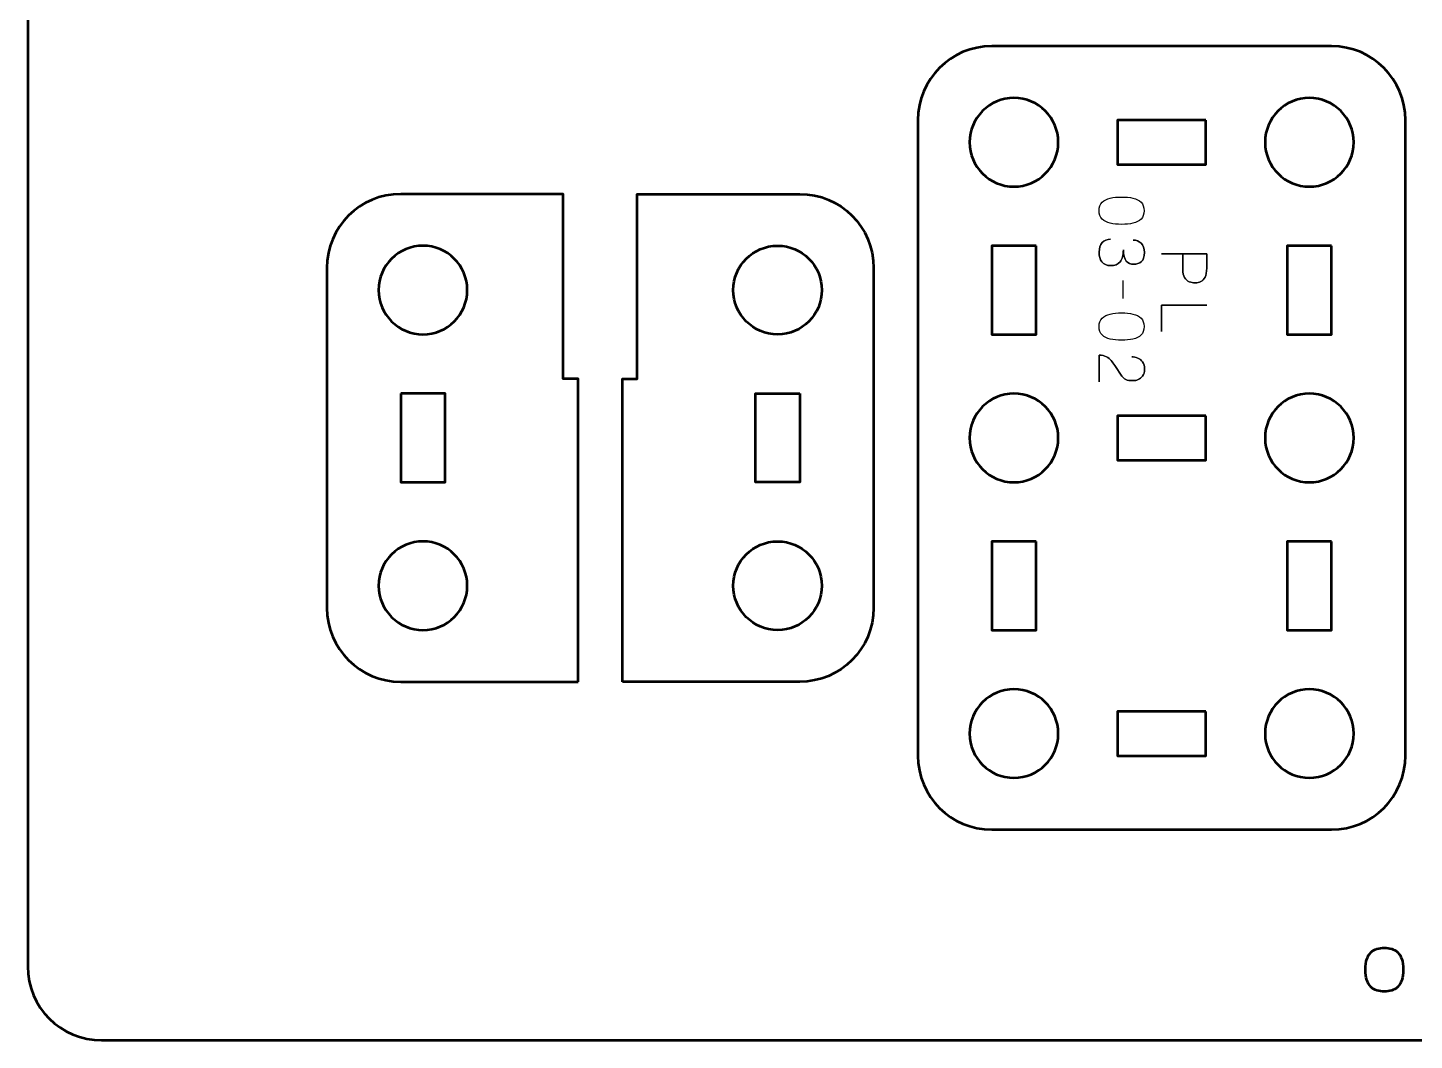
# Model space of a CAD drawing. Header units: centimetres. Extents: x -21 to 0, y -29.7 to 0.
# Drawn here: x -21 to -11.62, y -29.7 to -22.85 of the extents above; entities that cross this region are included whole.
import ezdxf

# ---------------------------------------------------------------- set-up
doc = ezdxf.new("R2010")
doc.units = ezdxf.units.CM
doc.header["$MEASUREMENT"] = 0
doc.layers.add('Layer 1', color=7, linetype='Continuous')

msp = doc.modelspace()

# ---------------------------------------------------------------- linework, layer by layer
at = {"layer": 'Layer 1', "color": 22, "lineweight": 53}
msp.add_open_spline([(-21, -29.19991), (-21, -29.19991), (-21, -0.49996), (-21, -0.49996), (-21, -0.49996), (-21, -0.22299), (-20.77691, 0), (-20.49991, 0), (-20.49991, 0), (-20.49991, 0), (-0.5001, 0), (-0.5001, 0), (-0.5001, 0), (-0.22296, 0), (0, -0.22299), (0, -0.49996), (0, -0.49996), (0, -0.49996), (0, -29.19991), (0, -29.19991), (0, -29.19991), (0, -29.47691), (-0.22296, -29.7), (-0.5001, -29.7), (-0.5001, -29.7), (-0.5001, -29.7), (-20.49991, -29.7), (-20.49991, -29.7), (-20.49991, -29.7), (-20.77691, -29.7), (-21, -29.47691), (-21, -29.19991)], degree=3, knots=[0, 0, 0, 0, 0.125, 0.125, 0.125, 0.125, 0.25, 0.25, 0.25, 0.25, 0.375, 0.375, 0.375, 0.375, 0.5, 0.5, 0.5, 0.5, 0.625, 0.625, 0.625, 0.625, 0.75, 0.75, 0.75, 0.75, 0.875, 0.875, 0.875, 0.875, 1, 1, 1, 1], dxfattribs=at)
at = {"layer": 'Layer 1', "color": 114, "lineweight": 53}
for points in [[(-11.67488, -23.47505), (-11.67488, -23.47505), (-11.67488, -27.77491), (-11.67488, -27.77491), (-11.67488, -27.77491), (-11.67488, -28.05204), (-11.89798, -28.275), (-12.17498, -28.275), (-12.17498, -28.275), (-12.17498, -28.275), (-14.4749, -28.275), (-14.4749, -28.275), (-14.4749, -28.275), (-14.75191, -28.275), (-14.97486, -28.05204), (-14.97486, -27.77491), (-14.97486, -27.77491), (-14.97486, -27.77491), (-14.97486, -23.47505), (-14.97486, -23.47505), (-14.97486, -23.47505), (-14.97486, -23.19805), (-14.75191, -22.97496), (-14.4749, -22.97496), (-14.4749, -22.97496), (-14.4749, -22.97496), (-12.17498, -22.97496), (-12.17498, -22.97496), (-12.17498, -22.97496), (-11.89798, -22.97496), (-11.67488, -23.19805), (-11.67488, -23.47505)], [(-17.27486, -27.27497), (-17.27486, -27.27497), (-18.47479, -27.27498), (-18.47479, -27.27498), (-18.47479, -27.27498), (-18.75179, -27.27498), (-18.97488, -27.05203), (-18.97488, -26.77502), (-18.97488, -26.77502), (-18.97488, -26.77502), (-18.97488, -24.4751), (-18.97488, -24.4751), (-18.97488, -24.4751), (-18.97488, -24.1981), (-18.75179, -23.975), (-18.47479, -23.975), (-18.47479, -23.975), (-18.47479, -23.975), (-17.37485, -23.97499), (-17.37485, -23.97499), (-17.37485, -23.97499), (-17.37485, -23.97499), (-17.37485, -25.225), (-17.37485, -25.225), (-17.37485, -25.225), (-17.37485, -25.225), (-17.27486, -25.225), (-17.27486, -25.225), (-17.27486, -25.225), (-17.27486, -25.225), (-17.27486, -27.27497), (-17.27486, -27.27497)], [(-16.97487, -27.27497), (-16.97487, -27.27497), (-15.77494, -27.27498), (-15.77494, -27.27498), (-15.77494, -27.27498), (-15.49794, -27.27498), (-15.27485, -27.05203), (-15.27485, -26.77502), (-15.27485, -26.77502), (-15.27485, -26.77502), (-15.27485, -24.4751), (-15.27485, -24.4751), (-15.27485, -24.4751), (-15.27485, -24.1981), (-15.49794, -23.975), (-15.77494, -23.975), (-15.77494, -23.975), (-15.77494, -23.975), (-16.87488, -23.97499), (-16.87488, -23.97499), (-16.87488, -23.97499), (-16.87488, -23.97499), (-16.87488, -25.225), (-16.87488, -25.225), (-16.87488, -25.225), (-16.87488, -25.225), (-16.97487, -25.225), (-16.97487, -25.225), (-16.97487, -25.225), (-16.97487, -25.225), (-16.97487, -27.27497), (-16.97487, -27.27497)]]:
    msp.add_open_spline(points, degree=3, knots=[0, 0, 0, 0, 0.125, 0.125, 0.125, 0.125, 0.25, 0.25, 0.25, 0.25, 0.375, 0.375, 0.375, 0.375, 0.5, 0.5, 0.5, 0.5, 0.625, 0.625, 0.625, 0.625, 0.75, 0.75, 0.75, 0.75, 0.875, 0.875, 0.875, 0.875, 1, 1, 1, 1], dxfattribs=at)
at = {"layer": 'Layer 1', "lineweight": 53}
for points in [[(-14.32497, -23.92499), (-14.4906, -23.92499), (-14.62498, -23.79076), (-14.62498, -23.62498), (-14.62498, -23.62498), (-14.62498, -23.45932), (-14.4906, -23.32498), (-14.32497, -23.32498), (-14.32497, -23.32498), (-14.1592, -23.32498), (-14.02497, -23.45932), (-14.02497, -23.62498), (-14.02497, -23.62498), (-14.02497, -23.79076), (-14.1592, -23.92499), (-14.32497, -23.92499)], [(-12.32491, -23.92499), (-12.49068, -23.92499), (-12.62491, -23.79076), (-12.62491, -23.62498), (-12.62491, -23.62498), (-12.62491, -23.45932), (-12.49068, -23.32498), (-12.32491, -23.32498), (-12.32491, -23.32498), (-12.15925, -23.32498), (-12.02491, -23.45932), (-12.02491, -23.62498), (-12.02491, -23.62498), (-12.02491, -23.79076), (-12.15925, -23.92499), (-12.32491, -23.92499)], [(-13.02493, -23.47505), (-13.02493, -23.47505), (-13.02493, -23.77506), (-13.02493, -23.77506), (-13.02493, -23.77506), (-13.02493, -23.77506), (-13.62492, -23.77506), (-13.62492, -23.77506), (-13.62492, -23.77506), (-13.62492, -23.77506), (-13.62492, -23.47505), (-13.62492, -23.47505), (-13.62492, -23.47505), (-13.62492, -23.47505), (-13.02493, -23.47505), (-13.02493, -23.47505)], [(-18.02485, -24.62503), (-18.02485, -24.7908), (-18.15908, -24.92503), (-18.32486, -24.92503), (-18.32486, -24.92503), (-18.49052, -24.92503), (-18.62486, -24.7908), (-18.62486, -24.62503), (-18.62486, -24.62503), (-18.62486, -24.45937), (-18.49052, -24.32503), (-18.32486, -24.32503), (-18.32486, -24.32503), (-18.15908, -24.32503), (-18.02485, -24.45937), (-18.02485, -24.62503)], [(-16.22488, -24.62503), (-16.22488, -24.7908), (-16.09065, -24.92503), (-15.92487, -24.92503), (-15.92487, -24.92503), (-15.75921, -24.92503), (-15.62487, -24.7908), (-15.62487, -24.62503), (-15.62487, -24.62503), (-15.62487, -24.45937), (-15.75921, -24.32503), (-15.92487, -24.32503), (-15.92487, -24.32503), (-16.09065, -24.32503), (-16.22488, -24.45937), (-16.22488, -24.62503)], [(-14.1749, -24.325), (-14.1749, -24.325), (-14.1749, -24.925), (-14.1749, -24.925), (-14.1749, -24.925), (-14.1749, -24.925), (-14.4749, -24.925), (-14.4749, -24.925), (-14.4749, -24.925), (-14.4749, -24.925), (-14.4749, -24.325), (-14.4749, -24.325), (-14.4749, -24.325), (-14.4749, -24.325), (-14.1749, -24.325), (-14.1749, -24.325)], [(-12.17498, -24.325), (-12.17498, -24.325), (-12.17498, -24.925), (-12.17498, -24.925), (-12.17498, -24.925), (-12.17498, -24.925), (-12.47498, -24.925), (-12.47498, -24.925), (-12.47498, -24.925), (-12.47498, -24.925), (-12.47498, -24.325), (-12.47498, -24.325), (-12.47498, -24.325), (-12.47498, -24.325), (-12.17498, -24.325), (-12.17498, -24.325)], [(-18.47479, -25.32505), (-18.47479, -25.32505), (-18.17478, -25.32505), (-18.17478, -25.32505), (-18.17478, -25.32505), (-18.17478, -25.32505), (-18.17478, -25.92504), (-18.17478, -25.92504), (-18.17478, -25.92504), (-18.17478, -25.92504), (-18.47479, -25.92504), (-18.47479, -25.92504), (-18.47479, -25.92504), (-18.47479, -25.92504), (-18.47479, -25.32505), (-18.47479, -25.32505)], [(-15.77494, -25.32505), (-15.77494, -25.32505), (-16.07495, -25.32505), (-16.07495, -25.32505), (-16.07495, -25.32505), (-16.07495, -25.32505), (-16.07495, -25.92504), (-16.07495, -25.92504), (-16.07495, -25.92504), (-16.07495, -25.92504), (-15.77494, -25.92504), (-15.77494, -25.92504), (-15.77494, -25.92504), (-15.77494, -25.92504), (-15.77494, -25.32505), (-15.77494, -25.32505)], [(-14.32497, -25.92505), (-14.4906, -25.92505), (-14.62498, -25.79068), (-14.62498, -25.62505), (-14.62498, -25.62505), (-14.62498, -25.45928), (-14.4906, -25.32505), (-14.32497, -25.32505), (-14.32497, -25.32505), (-14.1592, -25.32505), (-14.02497, -25.45928), (-14.02497, -25.62505), (-14.02497, -25.62505), (-14.02497, -25.79068), (-14.1592, -25.92505), (-14.32497, -25.92505)], [(-12.32491, -25.92505), (-12.49068, -25.92505), (-12.62491, -25.79068), (-12.62491, -25.62505), (-12.62491, -25.62505), (-12.62491, -25.45928), (-12.49068, -25.32505), (-12.32491, -25.32505), (-12.32491, -25.32505), (-12.15925, -25.32505), (-12.02491, -25.45928), (-12.02491, -25.62505), (-12.02491, -25.62505), (-12.02491, -25.79068), (-12.15925, -25.92505), (-12.32491, -25.92505)], [(-13.02493, -25.47498), (-13.02493, -25.47498), (-13.02493, -25.77498), (-13.02493, -25.77498), (-13.02493, -25.77498), (-13.02493, -25.77498), (-13.62492, -25.77498), (-13.62492, -25.77498), (-13.62492, -25.77498), (-13.62492, -25.77498), (-13.62492, -25.47498), (-13.62492, -25.47498), (-13.62492, -25.47498), (-13.62492, -25.47498), (-13.02493, -25.47498), (-13.02493, -25.47498)], [(-18.02485, -26.62509), (-18.02485, -26.79072), (-18.15908, -26.9251), (-18.32486, -26.9251), (-18.32486, -26.9251), (-18.49052, -26.9251), (-18.62486, -26.79072), (-18.62486, -26.62509), (-18.62486, -26.62509), (-18.62486, -26.45932), (-18.49052, -26.32509), (-18.32486, -26.32509), (-18.32486, -26.32509), (-18.15908, -26.32509), (-18.02485, -26.45932), (-18.02485, -26.62509)], [(-16.22488, -26.62509), (-16.22488, -26.79072), (-16.09065, -26.9251), (-15.92487, -26.9251), (-15.92487, -26.9251), (-15.75921, -26.9251), (-15.62487, -26.79072), (-15.62487, -26.62509), (-15.62487, -26.62509), (-15.62487, -26.45932), (-15.75921, -26.32509), (-15.92487, -26.32509), (-15.92487, -26.32509), (-16.09065, -26.32509), (-16.22488, -26.45932), (-16.22488, -26.62509)], [(-14.1749, -26.32496), (-14.1749, -26.32496), (-14.1749, -26.92496), (-14.1749, -26.92496), (-14.1749, -26.92496), (-14.1749, -26.92496), (-14.4749, -26.92496), (-14.4749, -26.92496), (-14.4749, -26.92496), (-14.4749, -26.92496), (-14.4749, -26.32496), (-14.4749, -26.32496), (-14.4749, -26.32496), (-14.4749, -26.32496), (-14.1749, -26.32496), (-14.1749, -26.32496)], [(-12.17498, -26.32496), (-12.17498, -26.32496), (-12.17498, -26.92496), (-12.17498, -26.92496), (-12.17498, -26.92496), (-12.17498, -26.92496), (-12.47498, -26.92496), (-12.47498, -26.92496), (-12.47498, -26.92496), (-12.47498, -26.92496), (-12.47498, -26.32496), (-12.47498, -26.32496), (-12.47498, -26.32496), (-12.47498, -26.32496), (-12.17498, -26.32496), (-12.17498, -26.32496)], [(-14.32497, -27.92497), (-14.4906, -27.92497), (-14.62498, -27.79065), (-14.62498, -27.62498), (-14.62498, -27.62498), (-14.62498, -27.45935), (-14.4906, -27.32498), (-14.32497, -27.32498), (-14.32497, -27.32498), (-14.1592, -27.32498), (-14.02497, -27.45935), (-14.02497, -27.62498), (-14.02497, -27.62498), (-14.02497, -27.79065), (-14.1592, -27.92497), (-14.32497, -27.92497)], [(-12.32491, -27.92497), (-12.49068, -27.92497), (-12.62491, -27.79065), (-12.62491, -27.62498), (-12.62491, -27.62498), (-12.62491, -27.45935), (-12.49068, -27.32498), (-12.32491, -27.32498), (-12.32491, -27.32498), (-12.15925, -27.32498), (-12.02491, -27.45935), (-12.02491, -27.62498), (-12.02491, -27.62498), (-12.02491, -27.79065), (-12.15925, -27.92497), (-12.32491, -27.92497)], [(-13.02493, -27.47491), (-13.02493, -27.47491), (-13.02493, -27.77491), (-13.02493, -27.77491), (-13.02493, -27.77491), (-13.02493, -27.77491), (-13.62492, -27.77491), (-13.62492, -27.77491), (-13.62492, -27.77491), (-13.62492, -27.77491), (-13.62492, -27.47491), (-13.62492, -27.47491), (-13.62492, -27.47491), (-13.62492, -27.47491), (-13.02493, -27.47491), (-13.02493, -27.47491)]]:
    msp.add_open_spline(points, degree=3, knots=[0, 0, 0, 0, 0.25, 0.25, 0.25, 0.25, 0.5, 0.5, 0.5, 0.5, 0.75, 0.75, 0.75, 0.75, 1, 1, 1, 1], dxfattribs=at)
at = {"layer": 'Layer 1', "color": 40, "lineweight": 30}
for points, knots in [([(-13.74825, -24.08786), (-13.74801, -24.11238), (-13.74109, -24.1314), (-13.72758, -24.14491), (-13.72758, -24.14491), (-13.7141, -24.15828), (-13.6959, -24.16763), (-13.6729, -24.17288), (-13.6729, -24.17288), (-13.65, -24.17796), (-13.62439, -24.18047), (-13.59585, -24.18019), (-13.59585, -24.18019), (-13.56774, -24.18047), (-13.54212, -24.17796), (-13.51909, -24.17288), (-13.51909, -24.17288), (-13.49637, -24.16763), (-13.47817, -24.15828), (-13.46437, -24.14491), (-13.46437, -24.14491), (-13.4509, -24.1314), (-13.44384, -24.11238), (-13.44345, -24.08786), (-13.44345, -24.08786), (-13.44384, -24.06321), (-13.4509, -24.04416), (-13.46437, -24.03082), (-13.46437, -24.03082), (-13.47817, -24.01731), (-13.49637, -24.00807), (-13.51909, -24.00299), (-13.51909, -24.00299), (-13.54212, -23.99773), (-13.56774, -23.99526), (-13.59585, -23.99565), (-13.59585, -23.99565), (-13.62439, -23.99526), (-13.65, -23.99773), (-13.6729, -24.00299), (-13.6729, -24.00299), (-13.6959, -24.00807), (-13.7141, -24.01731), (-13.72758, -24.03082), (-13.72758, -24.03082), (-13.74109, -24.04416), (-13.74801, -24.06321), (-13.74825, -24.08786)], [0, 0, 0, 0, 0.0833333, 0.0833333, 0.0833333, 0.0833333, 0.1666667, 0.1666667, 0.1666667, 0.1666667, 0.25, 0.25, 0.25, 0.25, 0.3333333, 0.3333333, 0.3333333, 0.3333333, 0.4166667, 0.4166667, 0.4166667, 0.4166667, 0.5, 0.5, 0.5, 0.5, 0.5833333, 0.5833333, 0.5833333, 0.5833333, 0.6666667, 0.6666667, 0.6666667, 0.6666667, 0.75, 0.75, 0.75, 0.75, 0.8333333, 0.8333333, 0.8333333, 0.8333333, 0.9166667, 0.9166667, 0.9166667, 0.9166667, 1, 1, 1, 1]), ([(-13.74825, -24.08786), (-13.74801, -24.11238), (-13.74109, -24.1314), (-13.72758, -24.14491), (-13.72758, -24.14491), (-13.7141, -24.15828), (-13.6959, -24.16763), (-13.6729, -24.17288), (-13.6729, -24.17288), (-13.65, -24.17796), (-13.62439, -24.18047), (-13.59585, -24.18019), (-13.59585, -24.18019), (-13.56774, -24.18047), (-13.54212, -24.17796), (-13.51909, -24.17288), (-13.51909, -24.17288), (-13.49637, -24.16763), (-13.47817, -24.15828), (-13.46437, -24.14491), (-13.46437, -24.14491), (-13.4509, -24.1314), (-13.44384, -24.11238), (-13.44345, -24.08786), (-13.44345, -24.08786), (-13.44384, -24.06321), (-13.4509, -24.04416), (-13.46437, -24.03082), (-13.46437, -24.03082), (-13.47817, -24.01731), (-13.49637, -24.00807), (-13.51909, -24.00299), (-13.51909, -24.00299), (-13.54212, -23.99773), (-13.56774, -23.99526), (-13.59585, -23.99565), (-13.59585, -23.99565), (-13.62439, -23.99526), (-13.65, -23.99773), (-13.6729, -24.00299), (-13.6729, -24.00299), (-13.6959, -24.00807), (-13.7141, -24.01731), (-13.72758, -24.03082), (-13.72758, -24.03082), (-13.74109, -24.04416), (-13.74801, -24.06321), (-13.74825, -24.08786)], [0, 0, 0, 0, 0.0833333, 0.0833333, 0.0833333, 0.0833333, 0.1666667, 0.1666667, 0.1666667, 0.1666667, 0.25, 0.25, 0.25, 0.25, 0.3333333, 0.3333333, 0.3333333, 0.3333333, 0.4166667, 0.4166667, 0.4166667, 0.4166667, 0.5, 0.5, 0.5, 0.5, 0.5833333, 0.5833333, 0.5833333, 0.5833333, 0.6666667, 0.6666667, 0.6666667, 0.6666667, 0.75, 0.75, 0.75, 0.75, 0.8333333, 0.8333333, 0.8333333, 0.8333333, 0.9166667, 0.9166667, 0.9166667, 0.9166667, 1, 1, 1, 1]), ([(-13.67163, -24.2809), (-13.69467, -24.2809), (-13.71312, -24.28863), (-13.72691, -24.30408), (-13.72691, -24.30408), (-13.74095, -24.31922), (-13.74801, -24.34059), (-13.74825, -24.36815), (-13.74825, -24.36815), (-13.74839, -24.39545), (-13.74233, -24.4175), (-13.73008, -24.43415), (-13.73008, -24.43415), (-13.71767, -24.45056), (-13.6977, -24.45895), (-13.67001, -24.45952), (-13.67001, -24.45952), (-13.64203, -24.45952), (-13.62065, -24.45098), (-13.60605, -24.43373), (-13.60605, -24.43373), (-13.59144, -24.41637), (-13.58414, -24.38938), (-13.584, -24.35284), (-13.584, -24.35284), (-13.58386, -24.38882), (-13.57726, -24.41418), (-13.56428, -24.42879), (-13.56428, -24.42879), (-13.55133, -24.44325), (-13.53454, -24.45027), (-13.51373, -24.44985), (-13.51373, -24.44985), (-13.49305, -24.44999), (-13.47598, -24.44406), (-13.46233, -24.43221), (-13.46233, -24.43221), (-13.44896, -24.42011), (-13.44194, -24.39986), (-13.44137, -24.37146), (-13.44137, -24.37146), (-13.44208, -24.34278), (-13.44977, -24.32158), (-13.46451, -24.30765), (-13.46451, -24.30765), (-13.47926, -24.2936), (-13.49704, -24.28669), (-13.51799, -24.28683), (-13.51799, -24.28683), (-13.49704, -24.28669), (-13.47926, -24.2936), (-13.46451, -24.30765), (-13.46451, -24.30765), (-13.44977, -24.32158), (-13.44208, -24.34278), (-13.44137, -24.37146), (-13.44137, -24.37146), (-13.44194, -24.39986), (-13.44896, -24.42011), (-13.46233, -24.43221), (-13.46233, -24.43221), (-13.47598, -24.44406), (-13.49305, -24.44999), (-13.51373, -24.44985), (-13.51373, -24.44985), (-13.53454, -24.45027), (-13.55133, -24.44325), (-13.56428, -24.42879), (-13.56428, -24.42879), (-13.57726, -24.41418), (-13.58386, -24.38882), (-13.584, -24.35284), (-13.584, -24.35284), (-13.58414, -24.38938), (-13.59144, -24.41637), (-13.60605, -24.43373), (-13.60605, -24.43373), (-13.62065, -24.45098), (-13.64203, -24.45952), (-13.67001, -24.45952), (-13.67001, -24.45952), (-13.6977, -24.45895), (-13.71767, -24.45056), (-13.73008, -24.43415), (-13.73008, -24.43415), (-13.74233, -24.4175), (-13.74839, -24.39545), (-13.74825, -24.36815), (-13.74825, -24.36815), (-13.74801, -24.34059), (-13.74095, -24.31922), (-13.72691, -24.30408), (-13.72691, -24.30408), (-13.71312, -24.28863), (-13.69467, -24.2809), (-13.67163, -24.2809)], [0, 0, 0, 0, 0.0416667, 0.0416667, 0.0416667, 0.0416667, 0.0833333, 0.0833333, 0.0833333, 0.0833333, 0.125, 0.125, 0.125, 0.125, 0.1666667, 0.1666667, 0.1666667, 0.1666667, 0.2083333, 0.2083333, 0.2083333, 0.2083333, 0.25, 0.25, 0.25, 0.25, 0.2916667, 0.2916667, 0.2916667, 0.2916667, 0.3333333, 0.3333333, 0.3333333, 0.3333333, 0.375, 0.375, 0.375, 0.375, 0.4166667, 0.4166667, 0.4166667, 0.4166667, 0.4583333, 0.4583333, 0.4583333, 0.4583333, 0.5, 0.5, 0.5, 0.5, 0.5416667, 0.5416667, 0.5416667, 0.5416667, 0.5833333, 0.5833333, 0.5833333, 0.5833333, 0.625, 0.625, 0.625, 0.625, 0.6666667, 0.6666667, 0.6666667, 0.6666667, 0.7083333, 0.7083333, 0.7083333, 0.7083333, 0.75, 0.75, 0.75, 0.75, 0.7916667, 0.7916667, 0.7916667, 0.7916667, 0.8333333, 0.8333333, 0.8333333, 0.8333333, 0.875, 0.875, 0.875, 0.875, 0.9166667, 0.9166667, 0.9166667, 0.9166667, 0.9583333, 0.9583333, 0.9583333, 0.9583333, 1, 1, 1, 1]), ([(-13.32492, -24.38042), (-13.32492, -24.38042), (-13.01971, -24.38042), (-13.01971, -24.38042), (-13.01971, -24.38042), (-13.01971, -24.38042), (-13.01971, -24.47772), (-13.01971, -24.47772), (-13.01971, -24.47772), (-13.01999, -24.50333), (-13.02369, -24.52333), (-13.03085, -24.53752), (-13.03085, -24.53752), (-13.03816, -24.55141), (-13.04768, -24.56122), (-13.05953, -24.56687), (-13.05953, -24.56687), (-13.07139, -24.57237), (-13.08419, -24.5754), (-13.09799, -24.57597), (-13.09799, -24.57597), (-13.11203, -24.57664), (-13.1254, -24.57431), (-13.13806, -24.56881), (-13.13806, -24.56881), (-13.15076, -24.56327), (-13.16124, -24.55378), (-13.16935, -24.54055), (-13.16935, -24.54055), (-13.1775, -24.52704), (-13.18163, -24.50883), (-13.18191, -24.48569), (-13.18191, -24.48569), (-13.18191, -24.48569), (-13.18191, -24.38042), (-13.18191, -24.38042), (-13.18191, -24.38042), (-13.18191, -24.38042), (-13.18191, -24.48569), (-13.18191, -24.48569), (-13.18191, -24.48569), (-13.18163, -24.50845), (-13.1775, -24.52647), (-13.16935, -24.53998), (-13.16935, -24.53998), (-13.16124, -24.55336), (-13.15076, -24.56288), (-13.13806, -24.56852), (-13.13806, -24.56852), (-13.1254, -24.57403), (-13.11203, -24.5765), (-13.09799, -24.57597), (-13.09799, -24.57597), (-13.08419, -24.5754), (-13.07139, -24.57237), (-13.05953, -24.56673), (-13.05953, -24.56673), (-13.04768, -24.56094), (-13.03816, -24.55103), (-13.03085, -24.53709), (-13.03085, -24.53709), (-13.02369, -24.52291), (-13.01999, -24.50305), (-13.01971, -24.47772), (-13.01971, -24.47772), (-13.01971, -24.47772), (-13.01971, -24.38042), (-13.01971, -24.38042), (-13.01971, -24.38042), (-13.01971, -24.38042), (-13.32492, -24.38042), (-13.32492, -24.38042)], [0, 0, 0, 0, 0.0555556, 0.0555556, 0.0555556, 0.0555556, 0.1111111, 0.1111111, 0.1111111, 0.1111111, 0.1666667, 0.1666667, 0.1666667, 0.1666667, 0.2222222, 0.2222222, 0.2222222, 0.2222222, 0.2777778, 0.2777778, 0.2777778, 0.2777778, 0.3333333, 0.3333333, 0.3333333, 0.3333333, 0.3888889, 0.3888889, 0.3888889, 0.3888889, 0.4444444, 0.4444444, 0.4444444, 0.4444444, 0.5, 0.5, 0.5, 0.5, 0.5555556, 0.5555556, 0.5555556, 0.5555556, 0.6111111, 0.6111111, 0.6111111, 0.6111111, 0.6666667, 0.6666667, 0.6666667, 0.6666667, 0.7222222, 0.7222222, 0.7222222, 0.7222222, 0.7777778, 0.7777778, 0.7777778, 0.7777778, 0.8333333, 0.8333333, 0.8333333, 0.8333333, 0.8888889, 0.8888889, 0.8888889, 0.8888889, 0.9444444, 0.9444444, 0.9444444, 0.9444444, 1, 1, 1, 1]), ([(-13.32492, -24.90503), (-13.32492, -24.90503), (-13.32492, -24.72684), (-13.32492, -24.72684), (-13.32492, -24.72684), (-13.32492, -24.72684), (-13.01971, -24.72684), (-13.01971, -24.72684), (-13.01971, -24.72684), (-13.01971, -24.72684), (-13.32492, -24.72684), (-13.32492, -24.72684), (-13.32492, -24.72684), (-13.32492, -24.72684), (-13.32492, -24.90503), (-13.32492, -24.90503)], [0, 0, 0, 0, 0.25, 0.25, 0.25, 0.25, 0.5, 0.5, 0.5, 0.5, 0.75, 0.75, 0.75, 0.75, 1, 1, 1, 1]), ([(-13.74825, -24.87169), (-13.74801, -24.89621), (-13.74109, -24.91522), (-13.72758, -24.92874), (-13.72758, -24.92874), (-13.7141, -24.94211), (-13.6959, -24.95145), (-13.6729, -24.95671), (-13.6729, -24.95671), (-13.65, -24.96179), (-13.62439, -24.9643), (-13.59585, -24.96401), (-13.59585, -24.96401), (-13.56774, -24.9643), (-13.54212, -24.96179), (-13.51909, -24.95671), (-13.51909, -24.95671), (-13.49637, -24.95145), (-13.47817, -24.94211), (-13.46437, -24.92874), (-13.46437, -24.92874), (-13.4509, -24.91522), (-13.44384, -24.89621), (-13.44345, -24.87169), (-13.44345, -24.87169), (-13.44384, -24.847), (-13.4509, -24.82798), (-13.46437, -24.81461), (-13.46437, -24.81461), (-13.47817, -24.80114), (-13.49637, -24.79189), (-13.51909, -24.78678), (-13.51909, -24.78678), (-13.54212, -24.78156), (-13.56774, -24.77909), (-13.59585, -24.77948), (-13.59585, -24.77948), (-13.62439, -24.77909), (-13.65, -24.78156), (-13.6729, -24.78678), (-13.6729, -24.78678), (-13.6959, -24.79189), (-13.7141, -24.80114), (-13.72758, -24.81461), (-13.72758, -24.81461), (-13.74109, -24.82798), (-13.74801, -24.847), (-13.74825, -24.87169)], [0, 0, 0, 0, 0.0833333, 0.0833333, 0.0833333, 0.0833333, 0.1666667, 0.1666667, 0.1666667, 0.1666667, 0.25, 0.25, 0.25, 0.25, 0.3333333, 0.3333333, 0.3333333, 0.3333333, 0.4166667, 0.4166667, 0.4166667, 0.4166667, 0.5, 0.5, 0.5, 0.5, 0.5833333, 0.5833333, 0.5833333, 0.5833333, 0.6666667, 0.6666667, 0.6666667, 0.6666667, 0.75, 0.75, 0.75, 0.75, 0.8333333, 0.8333333, 0.8333333, 0.8333333, 0.9166667, 0.9166667, 0.9166667, 0.9166667, 1, 1, 1, 1]), ([(-13.74825, -24.87169), (-13.74801, -24.89621), (-13.74109, -24.91522), (-13.72758, -24.92874), (-13.72758, -24.92874), (-13.7141, -24.94211), (-13.6959, -24.95145), (-13.6729, -24.95671), (-13.6729, -24.95671), (-13.65, -24.96179), (-13.62439, -24.9643), (-13.59585, -24.96401), (-13.59585, -24.96401), (-13.56774, -24.9643), (-13.54212, -24.96179), (-13.51909, -24.95671), (-13.51909, -24.95671), (-13.49637, -24.95145), (-13.47817, -24.94211), (-13.46437, -24.92874), (-13.46437, -24.92874), (-13.4509, -24.91522), (-13.44384, -24.89621), (-13.44345, -24.87169), (-13.44345, -24.87169), (-13.44384, -24.847), (-13.4509, -24.82798), (-13.46437, -24.81461), (-13.46437, -24.81461), (-13.47817, -24.80114), (-13.49637, -24.79189), (-13.51909, -24.78678), (-13.51909, -24.78678), (-13.54212, -24.78156), (-13.56774, -24.77909), (-13.59585, -24.77948), (-13.59585, -24.77948), (-13.62439, -24.77909), (-13.65, -24.78156), (-13.6729, -24.78678), (-13.6729, -24.78678), (-13.6959, -24.79189), (-13.7141, -24.80114), (-13.72758, -24.81461), (-13.72758, -24.81461), (-13.74109, -24.82798), (-13.74801, -24.847), (-13.74825, -24.87169)], [0, 0, 0, 0, 0.0833333, 0.0833333, 0.0833333, 0.0833333, 0.1666667, 0.1666667, 0.1666667, 0.1666667, 0.25, 0.25, 0.25, 0.25, 0.3333333, 0.3333333, 0.3333333, 0.3333333, 0.4166667, 0.4166667, 0.4166667, 0.4166667, 0.5, 0.5, 0.5, 0.5, 0.5833333, 0.5833333, 0.5833333, 0.5833333, 0.6666667, 0.6666667, 0.6666667, 0.6666667, 0.75, 0.75, 0.75, 0.75, 0.8333333, 0.8333333, 0.8333333, 0.8333333, 0.9166667, 0.9166667, 0.9166667, 0.9166667, 1, 1, 1, 1]), ([(-13.74825, -25.24638), (-13.74825, -25.24638), (-13.74825, -25.06473), (-13.74825, -25.06473), (-13.74825, -25.06473), (-13.728, -25.0653), (-13.7116, -25.069), (-13.69879, -25.07577), (-13.69879, -25.07577), (-13.68613, -25.08237), (-13.67551, -25.09091), (-13.66697, -25.10139), (-13.66697, -25.10139), (-13.65868, -25.11172), (-13.65057, -25.12305), (-13.64284, -25.13543), (-13.64284, -25.13543), (-13.64284, -25.13543), (-13.59462, -25.20778), (-13.59462, -25.20778), (-13.59462, -25.20778), (-13.58414, -25.22211), (-13.57186, -25.23078), (-13.55811, -25.23382), (-13.55811, -25.23382), (-13.54431, -25.23671), (-13.53027, -25.23795), (-13.51577, -25.23742), (-13.51577, -25.23742), (-13.506, -25.23756), (-13.49524, -25.23519), (-13.48353, -25.2305), (-13.48353, -25.2305), (-13.4721, -25.2257), (-13.46219, -25.2177), (-13.45365, -25.20641), (-13.45365, -25.20641), (-13.44536, -25.19498), (-13.44095, -25.17938), (-13.44056, -25.15956), (-13.44056, -25.15956), (-13.44095, -25.13941), (-13.44536, -25.12315), (-13.45379, -25.11105), (-13.45379, -25.11105), (-13.46233, -25.09877), (-13.47319, -25.08996), (-13.48632, -25.08459), (-13.48632, -25.08459), (-13.49965, -25.07905), (-13.51344, -25.07644), (-13.52763, -25.07659), (-13.52763, -25.07659), (-13.51344, -25.07644), (-13.49965, -25.07905), (-13.48632, -25.08459), (-13.48632, -25.08459), (-13.47319, -25.08996), (-13.46233, -25.09877), (-13.45379, -25.11105), (-13.45379, -25.11105), (-13.44536, -25.12315), (-13.44095, -25.13941), (-13.44056, -25.15956), (-13.44056, -25.15956), (-13.44095, -25.17938), (-13.44536, -25.19498), (-13.45365, -25.20641), (-13.45365, -25.20641), (-13.46219, -25.2177), (-13.4721, -25.2257), (-13.48353, -25.2305), (-13.48353, -25.2305), (-13.49524, -25.23519), (-13.506, -25.23756), (-13.51577, -25.23742), (-13.51577, -25.23742), (-13.53027, -25.23795), (-13.54431, -25.23671), (-13.55811, -25.23382), (-13.55811, -25.23382), (-13.57186, -25.23078), (-13.58414, -25.22211), (-13.59462, -25.20778), (-13.59462, -25.20778), (-13.59462, -25.20778), (-13.64284, -25.13543), (-13.64284, -25.13543), (-13.64284, -25.13543), (-13.65057, -25.12305), (-13.65868, -25.11172), (-13.66697, -25.10139), (-13.66697, -25.10139), (-13.67551, -25.09091), (-13.68613, -25.08237), (-13.69879, -25.07577), (-13.69879, -25.07577), (-13.7116, -25.069), (-13.728, -25.0653), (-13.74825, -25.06473), (-13.74825, -25.06473), (-13.74825, -25.06473), (-13.74825, -25.24638), (-13.74825, -25.24638)], [0, 0, 0, 0, 0.0384615, 0.0384615, 0.0384615, 0.0384615, 0.0769231, 0.0769231, 0.0769231, 0.0769231, 0.1153846, 0.1153846, 0.1153846, 0.1153846, 0.1538462, 0.1538462, 0.1538462, 0.1538462, 0.1923077, 0.1923077, 0.1923077, 0.1923077, 0.2307692, 0.2307692, 0.2307692, 0.2307692, 0.2692308, 0.2692308, 0.2692308, 0.2692308, 0.3076923, 0.3076923, 0.3076923, 0.3076923, 0.3461538, 0.3461538, 0.3461538, 0.3461538, 0.3846154, 0.3846154, 0.3846154, 0.3846154, 0.4230769, 0.4230769, 0.4230769, 0.4230769, 0.4615385, 0.4615385, 0.4615385, 0.4615385, 0.5, 0.5, 0.5, 0.5, 0.5384615, 0.5384615, 0.5384615, 0.5384615, 0.5769231, 0.5769231, 0.5769231, 0.5769231, 0.6153846, 0.6153846, 0.6153846, 0.6153846, 0.6538462, 0.6538462, 0.6538462, 0.6538462, 0.6923077, 0.6923077, 0.6923077, 0.6923077, 0.7307692, 0.7307692, 0.7307692, 0.7307692, 0.7692308, 0.7692308, 0.7692308, 0.7692308, 0.8076923, 0.8076923, 0.8076923, 0.8076923, 0.8461538, 0.8461538, 0.8461538, 0.8461538, 0.8846154, 0.8846154, 0.8846154, 0.8846154, 0.9230769, 0.9230769, 0.9230769, 0.9230769, 0.9615385, 0.9615385, 0.9615385, 0.9615385, 1, 1, 1, 1])]:
    msp.add_open_spline(points, degree=3, knots=knots, dxfattribs=at)
msp.add_open_spline([(-13.58869, -24.55956), (-13.58869, -24.55956), (-13.58869, -24.68274), (-13.58869, -24.68274)], degree=3, dxfattribs=at)
at = {"layer": 'Layer 1', "color": 30, "lineweight": 53}
msp.add_open_spline([(-11.8179, -29.36988), (-11.80012, -29.36997), (-11.78357, -29.36772), (-11.76814, -29.36292), (-11.76814, -29.36292), (-11.75271, -29.35812), (-11.73907, -29.35012), (-11.7274, -29.33893), (-11.7274, -29.33893), (-11.71564, -29.32774), (-11.70652, -29.31259), (-11.69984, -29.2934), (-11.69984, -29.2934), (-11.69326, -29.2743), (-11.68987, -29.2505), (-11.68977, -29.222), (-11.68977, -29.222), (-11.68987, -29.19359), (-11.69326, -29.16988), (-11.69984, -29.15088), (-11.69984, -29.15088), (-11.70652, -29.13187), (-11.71564, -29.11673), (-11.7274, -29.10553), (-11.7274, -29.10553), (-11.73907, -29.09443), (-11.75271, -29.08644), (-11.76814, -29.08164), (-11.76814, -29.08164), (-11.78357, -29.07684), (-11.80012, -29.07458), (-11.8179, -29.07468), (-11.8179, -29.07468), (-11.83549, -29.07458), (-11.85205, -29.07684), (-11.86748, -29.08164), (-11.86748, -29.08164), (-11.88291, -29.08644), (-11.89645, -29.09443), (-11.90821, -29.10553), (-11.90821, -29.10553), (-11.91997, -29.11673), (-11.92919, -29.13187), (-11.93587, -29.15088), (-11.93587, -29.15088), (-11.94255, -29.16988), (-11.94594, -29.19359), (-11.94603, -29.222), (-11.94603, -29.222), (-11.94594, -29.2505), (-11.94255, -29.2743), (-11.93587, -29.2934), (-11.93587, -29.2934), (-11.92919, -29.31259), (-11.91997, -29.32774), (-11.90821, -29.33893), (-11.90821, -29.33893), (-11.89645, -29.35012), (-11.88291, -29.35812), (-11.86748, -29.36292), (-11.86748, -29.36292), (-11.85205, -29.36772), (-11.83549, -29.36997), (-11.8179, -29.36988)], degree=3, knots=[0, 0, 0, 0, 0.0625, 0.0625, 0.0625, 0.0625, 0.125, 0.125, 0.125, 0.125, 0.1875, 0.1875, 0.1875, 0.1875, 0.25, 0.25, 0.25, 0.25, 0.3125, 0.3125, 0.3125, 0.3125, 0.375, 0.375, 0.375, 0.375, 0.4375, 0.4375, 0.4375, 0.4375, 0.5, 0.5, 0.5, 0.5, 0.5625, 0.5625, 0.5625, 0.5625, 0.625, 0.625, 0.625, 0.625, 0.6875, 0.6875, 0.6875, 0.6875, 0.75, 0.75, 0.75, 0.75, 0.8125, 0.8125, 0.8125, 0.8125, 0.875, 0.875, 0.875, 0.875, 0.9375, 0.9375, 0.9375, 0.9375, 1, 1, 1, 1], dxfattribs=at)
msp.add_open_spline([(-11.8179, -29.36988), (-11.80012, -29.36997), (-11.78357, -29.36772), (-11.76814, -29.36292), (-11.76814, -29.36292), (-11.75271, -29.35812), (-11.73907, -29.35012), (-11.7274, -29.33893), (-11.7274, -29.33893), (-11.71564, -29.32774), (-11.70652, -29.31259), (-11.69984, -29.2934), (-11.69984, -29.2934), (-11.69326, -29.2743), (-11.68987, -29.2505), (-11.68977, -29.222), (-11.68977, -29.222), (-11.68987, -29.19359), (-11.69326, -29.16988), (-11.69984, -29.15088), (-11.69984, -29.15088), (-11.70652, -29.13187), (-11.71564, -29.11673), (-11.7274, -29.10553), (-11.7274, -29.10553), (-11.73907, -29.09443), (-11.75271, -29.08644), (-11.76814, -29.08164), (-11.76814, -29.08164), (-11.78357, -29.07684), (-11.80012, -29.07458), (-11.8179, -29.07468), (-11.8179, -29.07468), (-11.83549, -29.07458), (-11.85205, -29.07684), (-11.86748, -29.08164), (-11.86748, -29.08164), (-11.88291, -29.08644), (-11.89645, -29.09443), (-11.90821, -29.10553), (-11.90821, -29.10553), (-11.91997, -29.11673), (-11.92919, -29.13187), (-11.93587, -29.15088), (-11.93587, -29.15088), (-11.94255, -29.16988), (-11.94594, -29.19359), (-11.94603, -29.222), (-11.94603, -29.222), (-11.94594, -29.2505), (-11.94255, -29.2743), (-11.93587, -29.2934), (-11.93587, -29.2934), (-11.92919, -29.31259), (-11.91997, -29.32774), (-11.90821, -29.33893), (-11.90821, -29.33893), (-11.89645, -29.35012), (-11.88291, -29.35812), (-11.86748, -29.36292), (-11.86748, -29.36292), (-11.85205, -29.36772), (-11.83549, -29.36997), (-11.8179, -29.36988)], degree=3, knots=[0, 0, 0, 0, 0.0625, 0.0625, 0.0625, 0.0625, 0.125, 0.125, 0.125, 0.125, 0.1875, 0.1875, 0.1875, 0.1875, 0.25, 0.25, 0.25, 0.25, 0.3125, 0.3125, 0.3125, 0.3125, 0.375, 0.375, 0.375, 0.375, 0.4375, 0.4375, 0.4375, 0.4375, 0.5, 0.5, 0.5, 0.5, 0.5625, 0.5625, 0.5625, 0.5625, 0.625, 0.625, 0.625, 0.625, 0.6875, 0.6875, 0.6875, 0.6875, 0.75, 0.75, 0.75, 0.75, 0.8125, 0.8125, 0.8125, 0.8125, 0.875, 0.875, 0.875, 0.875, 0.9375, 0.9375, 0.9375, 0.9375, 1, 1, 1, 1], dxfattribs=at)

doc.saveas('drawing.dxf')
